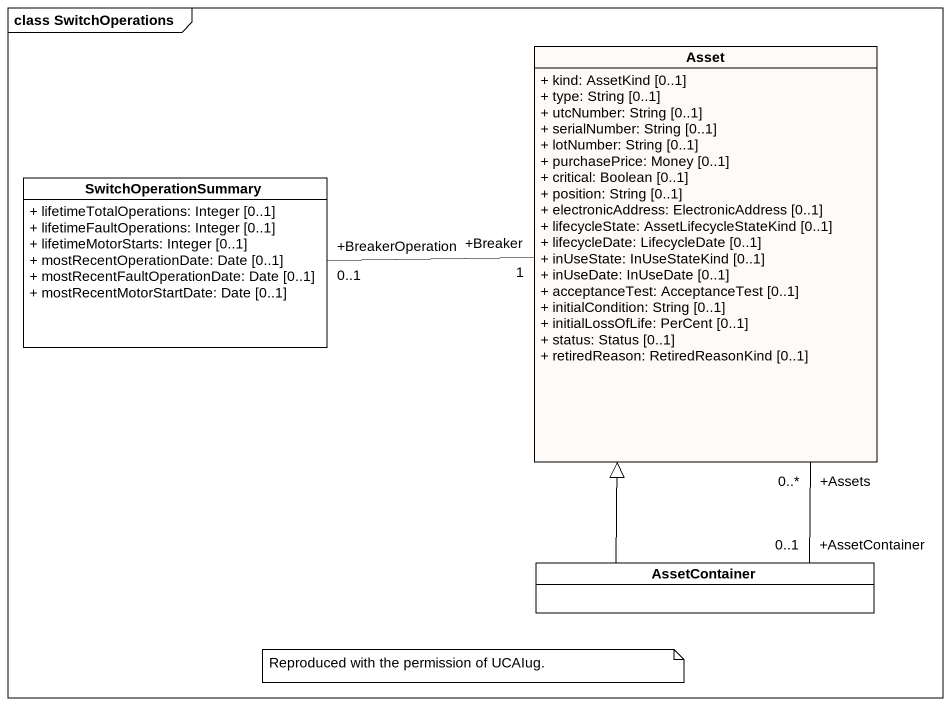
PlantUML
@startuml
mainframe class SwitchOperations
hide circle
hide empty members
skinparam classAttributeIconSize 0
class Asset #FEFAF7 {
  + kind: AssetKind [0..1]
  + type: String [0..1]
  + utcNumber: String [0..1]
  + serialNumber: String [0..1]
  + lotNumber: String [0..1]
  + purchasePrice: Money [0..1]
  + critical: Boolean [0..1]
  + position: String [0..1]
  + electronicAddress: ElectronicAddress [0..1]
  + lifecycleState: AssetLifecycleStateKind [0..1]
  + lifecycleDate: LifecycleDate [0..1]
  + inUseState: InUseStateKind [0..1]
  + inUseDate: InUseDate [0..1]
  + acceptanceTest: AcceptanceTest [0..1]
  + initialCondition: String [0..1]
  + initialLossOfLife: PerCent [0..1]
  + status: Status [0..1]
  + retiredReason: RetiredReasonKind [0..1]
}
class SwitchOperationSummary {
  + lifetimeTotalOperations: Integer [0..1]
  + lifetimeFaultOperations: Integer [0..1]
  + lifetimeMotorStarts: Integer [0..1]
  + mostRecentOperationDate: Date [0..1]
  + mostRecentFaultOperationDate: Date [0..1]
  + mostRecentMotorStartDate: Date [0..1]
}
class AssetContainer
Asset "+Assets\n0..*" -- "+AssetContainer\n0..1" AssetContainer
SwitchOperationSummary "+BreakerOperation\n0..1" -right- "+Breaker\n1" Asset
AssetContainer -up-|> Asset
note as N1
  Reproduced with the permission of UCAIug.
end note
@enduml
